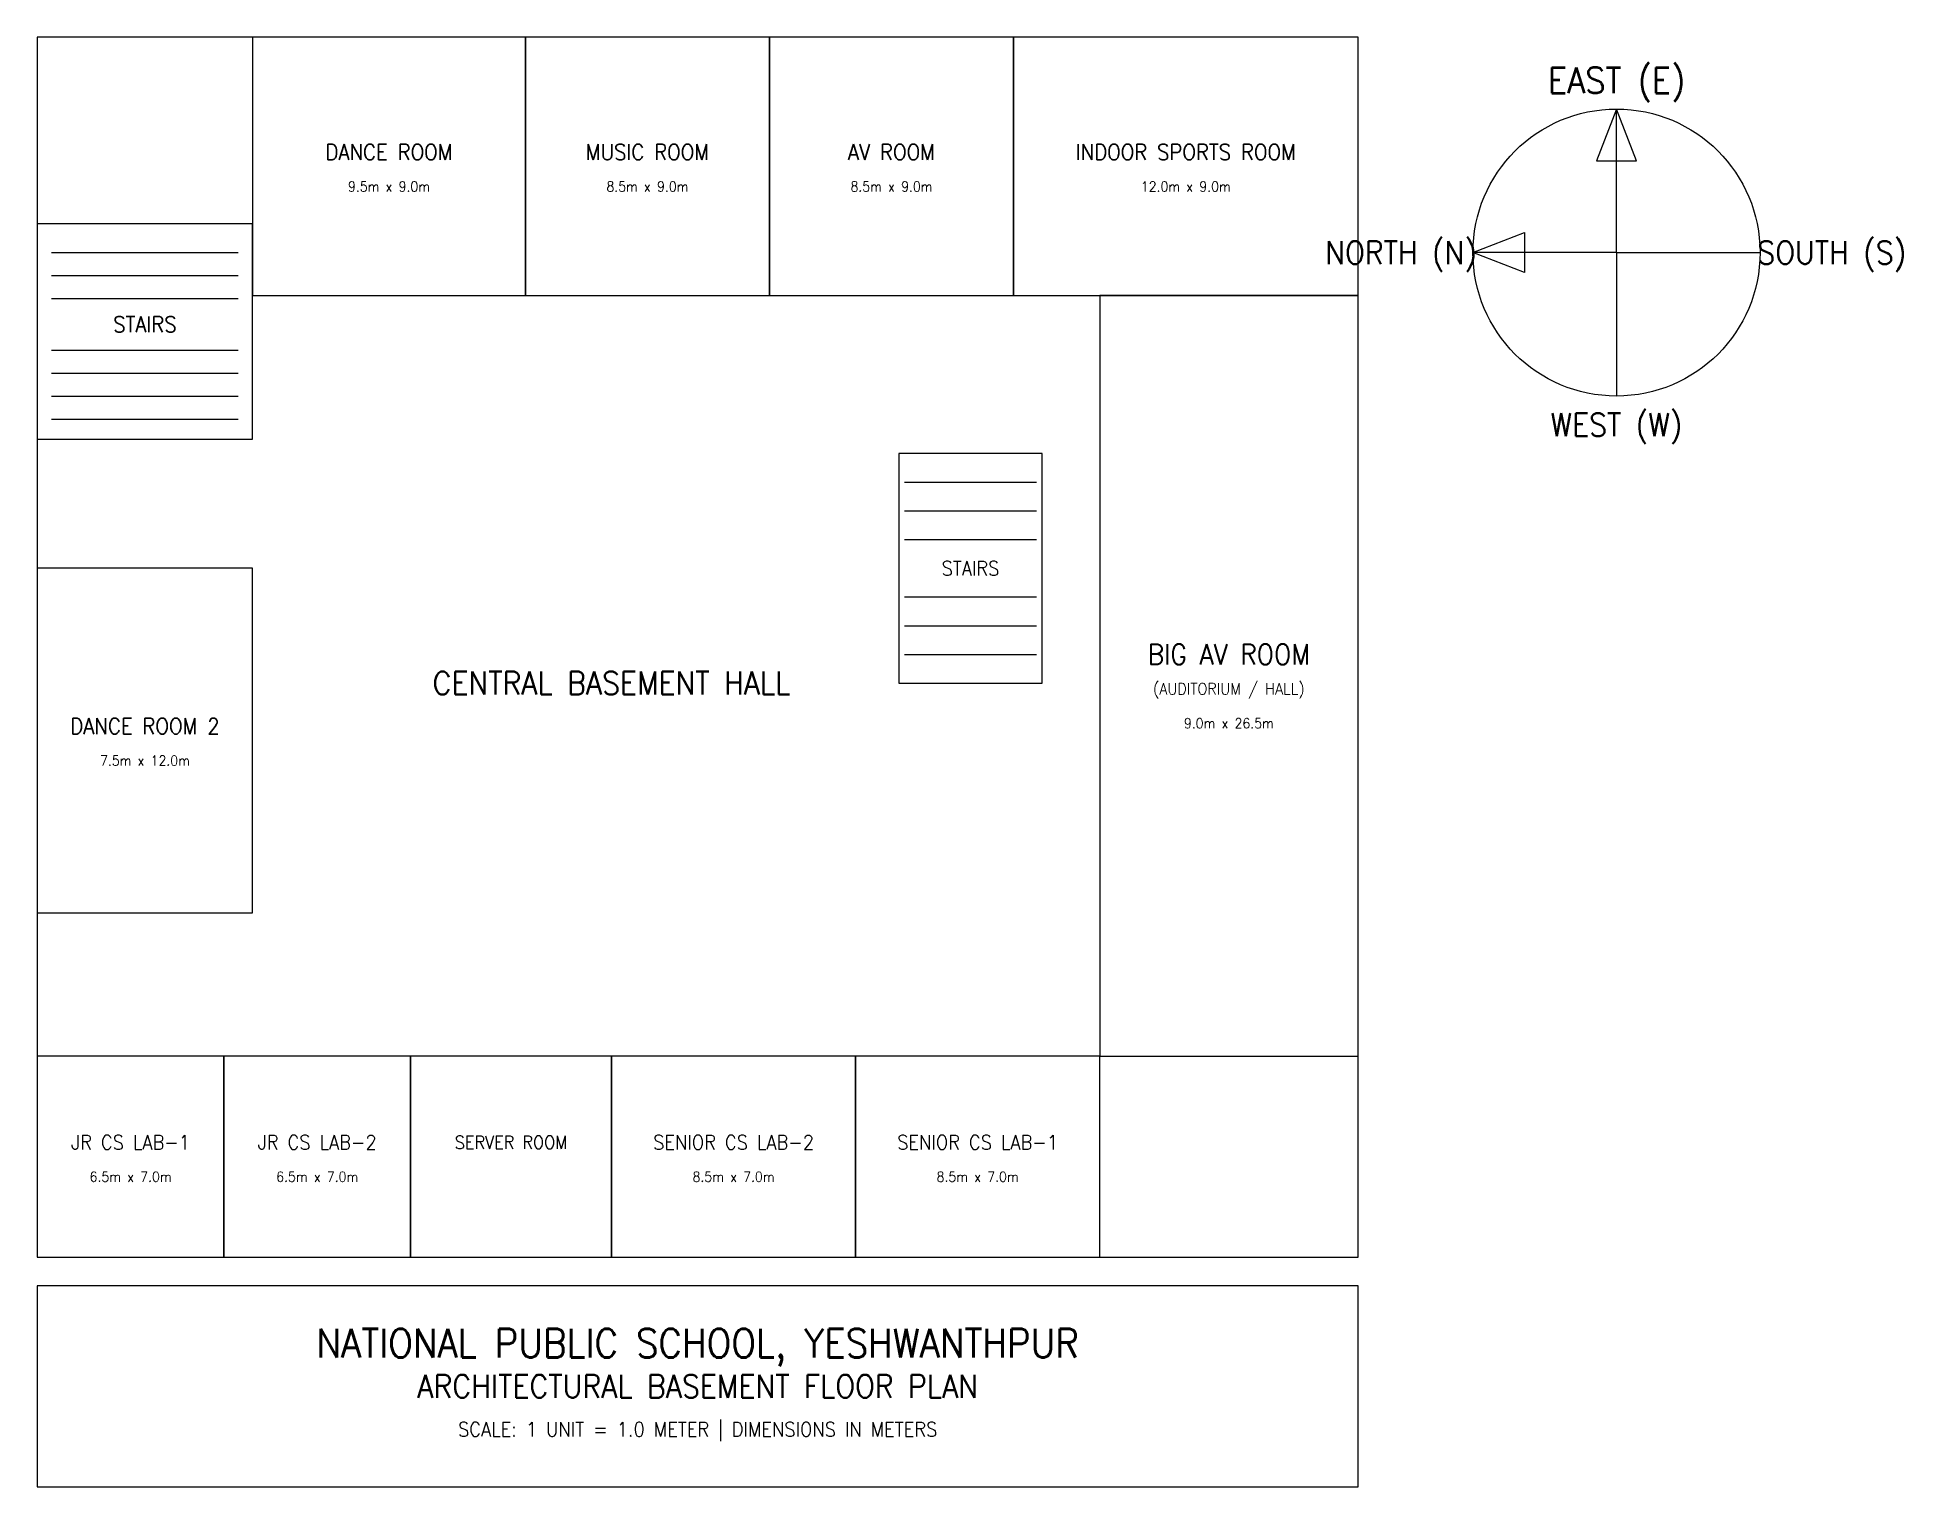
# Model space of a CAD drawing. Header units: metres. Extents: x 0 to 65, y -8 to 42.5.
import ezdxf
from ezdxf.enums import TextEntityAlignment as Align

# ---------------------------------------------------------------- set-up
doc = ezdxf.new("R2010")
doc.units = ezdxf.units.M
for name, color, linetype in [('COMPASS', 2, 'CONTINUOUS'), ('DIMENSIONS', 1, 'CONTINUOUS'), ('ROOM_LABELS', 3, 'CONTINUOUS'), ('STAIRS', 6, 'CONTINUOUS'), ('WALLS_EXTERIOR', 7, 'CONTINUOUS'), ('WALLS_INTERIOR', 4, 'CONTINUOUS')]:
    doc.layers.add(name, color=color, linetype=linetype)
doc.styles.get("Standard").update_dxf_attribs({"font": 'STANDARD'})

msp = doc.modelspace()

# ---------------------------------------------------------------- linework, layer by layer
at = {"layer": 'COMPASS'}
for q in [(55, 40), (50, 35), (55, 30), (60, 35)]:
    msp.add_line((55, 35), q, dxfattribs=at)
for points in [[(55, 40), (54.3, 38.2), (55.7, 38.2)], [(50, 35), (51.8, 35.7), (51.8, 34.3)]]:
    msp.add_lwpolyline(points, close=True, dxfattribs=at)
msp.add_circle((55, 35), 5, dxfattribs=at)
at = {"layer": 'STAIRS'}
for p, q in [((0.5, 35), (7, 35)), ((0.5, 34.2), (7, 34.2)), ((0.5, 33.4), (7, 33.4)), ((0.5, 31.6), (7, 31.6)), ((0.5, 30.8), (7, 30.8)), ((0.5, 30), (7, 30)), ((0.5, 29.2), (7, 29.2)), ((30.2, 27), (34.8, 27)), ((30.2, 26), (34.8, 26)), ((30.2, 25), (34.8, 25)), ((30.2, 23), (34.8, 23)), ((30.2, 22), (34.8, 22)), ((30.2, 21), (34.8, 21))]:
    msp.add_line(p, q, dxfattribs=at)
for points in [[(0, 28.5), (7.5, 28.5), (7.5, 36), (0, 36)], [(30, 20), (35, 20), (35, 28), (30, 28)]]:
    msp.add_lwpolyline(points, close=True, dxfattribs=at)
at = {"layer": 'WALLS_EXTERIOR'}
for points in [[(0, 0), (46, 0), (46, 42.5), (0, 42.5)], [(0, -8), (46, -8), (46, -1), (0, -1)]]:
    msp.add_lwpolyline(points, close=True, dxfattribs=at)
at = {"layer": 'WALLS_INTERIOR'}
for points in [[(7.5, 33.5), (17, 33.5), (17, 42.5), (7.5, 42.5)], [(17, 33.5), (25.5, 33.5), (25.5, 42.5), (17, 42.5)], [(25.5, 33.5), (34, 33.5), (34, 42.5), (25.5, 42.5)], [(34, 33.5), (46, 33.5), (46, 42.5), (34, 42.5)], [(37, 7), (46, 7), (46, 33.5), (37, 33.5)], [(0, 12), (7.5, 12), (7.5, 24), (0, 24)], [(0, 0), (6.5, 0), (6.5, 7), (0, 7)], [(6.5, 0), (13, 0), (13, 7), (6.5, 7)], [(13, 0), (20, 0), (20, 7), (13, 7)], [(20, 0), (28.5, 0), (28.5, 7), (20, 7)], [(28.5, 0), (37, 0), (37, 7), (28.5, 7)]]:
    msp.add_lwpolyline(points, close=True, dxfattribs=at)

# ---------------------------------------------------------------- texts
at = {"layer": 'COMPASS'}
for s, height, p in [('EAST (E)', 0.9, (55, 41)), ('NORTH (N)', 0.8, (47.5, 35)), ('SOUTH (S)', 0.8, (62.5, 35)), ('WEST (W)', 0.8, (55, 29))]:
    msp.add_text(s, height=height, dxfattribs=at).set_placement(p, align=Align.MIDDLE_CENTER)
at = {"layer": 'DIMENSIONS'}
for s, height, p in [('9.5m x 9.0m', 0.35, (12.25, 37.3)), ('8.5m x 9.0m', 0.35, (21.25, 37.3)), ('8.5m x 9.0m', 0.35, (29.75, 37.3)), ('12.0m x 9.0m', 0.35, (40, 37.3)), ('9.0m x 26.5m', 0.35, (41.5, 18.6)), ('7.5m x 12.0m', 0.35, (3.75, 17.3)), ('6.5m x 7.0m', 0.35, (3.25, 2.8)), ('6.5m x 7.0m', 0.35, (9.75, 2.8)), ('8.5m x 7.0m', 0.35, (24.25, 2.8)), ('8.5m x 7.0m', 0.35, (32.75, 2.8)), ('SCALE: 1 UNIT = 1.0 METER | DIMENSIONS IN METERS', 0.5, (23, -6))]:
    msp.add_text(s, height=height, dxfattribs=at).set_placement(p, align=Align.MIDDLE_CENTER)
at = {"layer": 'ROOM_LABELS'}
for s, height, p in [('DANCE ROOM', 0.55, (12.25, 38.5)), ('MUSIC ROOM', 0.55, (21.25, 38.5)), ('AV ROOM', 0.55, (29.75, 38.5)), ('INDOOR SPORTS ROOM', 0.55, (40, 38.5)), ('STAIRS', 0.55, (3.75, 32.5)), ('STAIRS', 0.5, (32.5, 24)), ('BIG AV ROOM', 0.7, (41.5, 21)), ('CENTRAL BASEMENT HALL', 0.8, (20, 20)), ('(AUDITORIUM / HALL)', 0.4, (41.5, 19.8)), ('DANCE ROOM 2', 0.55, (3.75, 18.5)), ('JR CS LAB-1', 0.5, (3.25, 4)), ('JR CS LAB-2', 0.5, (9.75, 4)), ('SERVER ROOM', 0.45, (16.5, 4)), ('SENIOR CS LAB-2', 0.5, (24.25, 4)), ('SENIOR CS LAB-1', 0.5, (32.75, 4)), ('NATIONAL PUBLIC SCHOOL, YESHWANTHPUR', 1, (23, -3)), ('ARCHITECTURAL BASEMENT FLOOR PLAN', 0.8, (23, -4.5))]:
    msp.add_text(s, height=height, dxfattribs=at).set_placement(p, align=Align.MIDDLE_CENTER)

doc.saveas('drawing.dxf')
